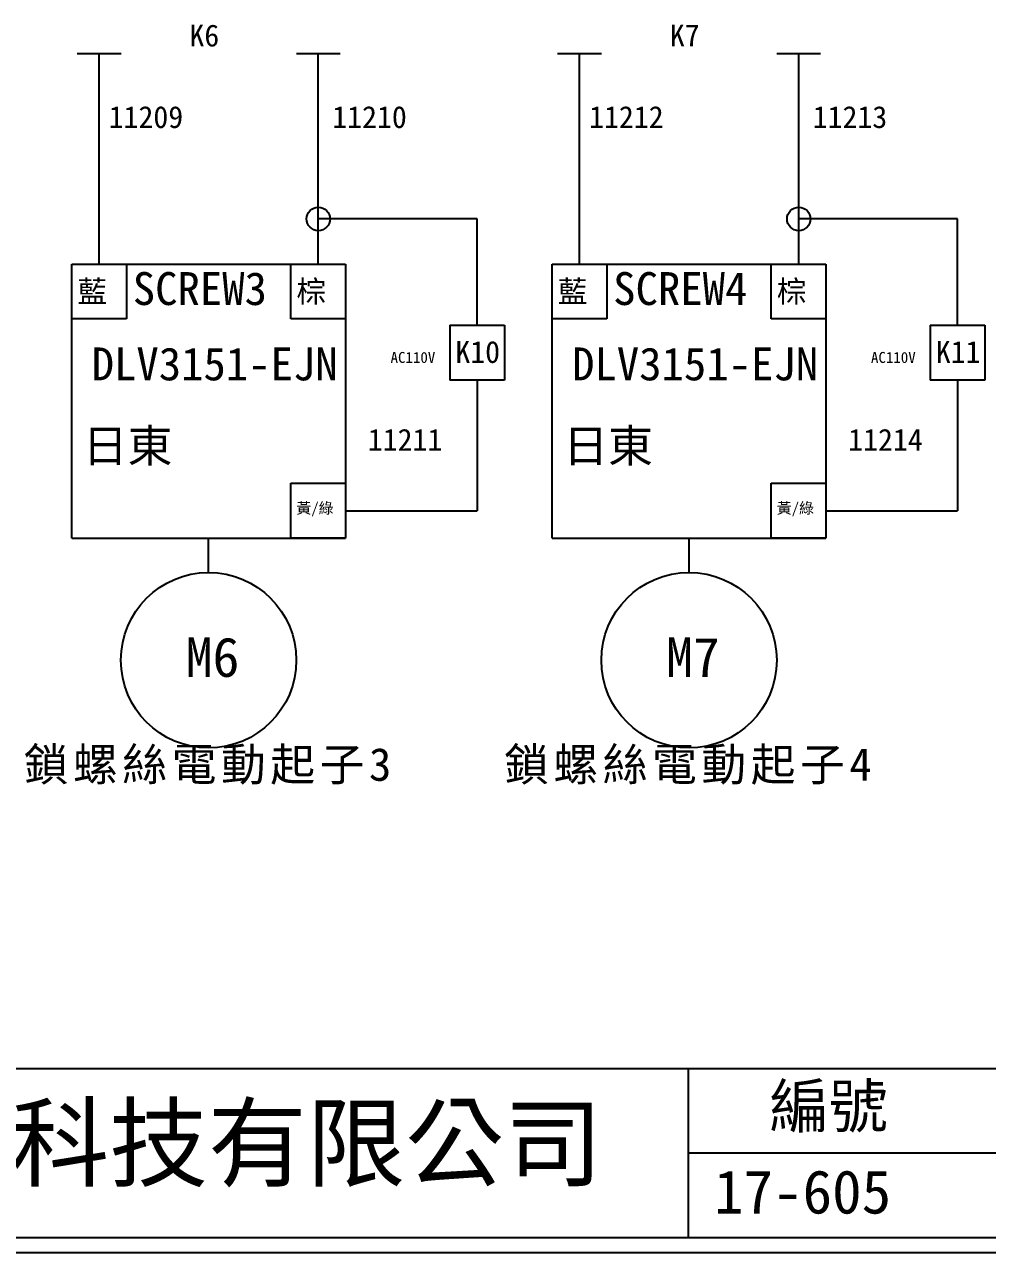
# Model space of a CAD drawing. Extents: x 10 to 326, y -17 to 207.
# Drawn here: x 98.7 to 186.6, y -17.4 to 94.6 of the extents above; entities that cross this region are included whole.
import ezdxf

# ---------------------------------------------------------------- set-up
doc = ezdxf.new("R2010")
doc.units = 0
doc.layers.get('0').update_dxf_attribs({"linetype": 'CONTINUOUS'})
doc.layers.add('圖框層', color=7, linetype='CONTINUOUS')
doc.layers.add('標尺寸層', color=3, linetype='CONTINUOUS')
doc.styles.add('STSL', font='kaiu.ttf')
doc.styles.add('標楷體', font='kaiu.ttf')

msp = doc.modelspace()

# ---------------------------------------------------------------- linework, layer by layer
at = {"color": 7}
for centre, radius in [((125.55, 76.85), 1.07), ((169.38, 76.85), 1.07), ((115.54, 36.61), 8), ((159.37, 36.61), 8)]:
    msp.add_circle(centre, radius, dxfattribs=at)
at = {"layer": '圖框層', "color": 7}
for p, q in [((11.37, -0.62), (324.33, -0.62)), ((159.33, -16.02), (159.33, -0.62)), ((159.33, -8.32), (324.33, -8.32)), ((11.37, -16.02), (324.33, -16.02)), ((10, -17.4), (325.7, -17.4))]:
    msp.add_line(p, q, dxfattribs=at)
at = {"layer": '標尺寸層', "color": 7}
for p, q in [((103.55, 91.93), (107.55, 91.93)), ((105.55, 72.73), (105.55, 91.93)), ((123.55, 91.93), (127.55, 91.93)), ((125.55, 72.73), (125.55, 91.93)), ((147.38, 91.93), (151.38, 91.93)), ((149.38, 72.73), (149.38, 91.93)), ((167.38, 91.93), (171.38, 91.93)), ((169.38, 72.73), (169.38, 91.93)), ((140.04, 76.85), (125.55, 76.85)), ((140.04, 67.15), (140.04, 76.85)), ((183.87, 76.85), (169.38, 76.85)), ((183.87, 67.15), (183.87, 76.85)), ((103.05, 47.73), (103.05, 72.73)), ((103.05, 72.73), (128.03, 72.73)), ((103.05, 72.73), (108.05, 72.73)), ((103.05, 67.73), (103.05, 72.73)), ((108.05, 72.73), (108.05, 67.73)), ((123.03, 72.73), (128.03, 72.73)), ((123.03, 67.73), (123.03, 72.73)), ((128.03, 72.74), (128.03, 47.74)), ((128.03, 72.73), (128.03, 67.73)), ((146.88, 47.73), (146.88, 72.73)), ((146.88, 72.73), (171.86, 72.73)), ((146.88, 72.73), (151.88, 72.73)), ((146.88, 67.73), (146.88, 72.73)), ((151.88, 72.73), (151.88, 67.73)), ((166.86, 72.73), (171.86, 72.73)), ((166.86, 67.73), (166.86, 72.73)), ((171.86, 72.74), (171.86, 47.74)), ((171.86, 72.73), (171.86, 67.73)), ((108.05, 67.73), (103.05, 67.73)), ((128.03, 67.73), (123.03, 67.73)), ((151.88, 67.73), (146.88, 67.73)), ((171.86, 67.73), (166.86, 67.73)), ((137.54, 67.15), (142.54, 67.15)), ((137.54, 67.15), (137.54, 62.15)), ((142.54, 67.15), (142.54, 62.15)), ((181.37, 67.15), (186.37, 67.15)), ((181.37, 67.15), (181.37, 62.15)), ((186.37, 67.15), (186.37, 62.15)), ((142.54, 62.15), (137.54, 62.15)), ((140.04, 62.15), (140.04, 50.24)), ((186.37, 62.15), (181.37, 62.15)), ((183.87, 62.15), (183.87, 50.24)), ((123.03, 52.74), (128.03, 52.74)), ((123.03, 47.74), (123.03, 52.74)), ((128.03, 52.74), (128.03, 47.74)), ((166.86, 52.74), (171.86, 52.74)), ((166.86, 47.74), (166.86, 52.74)), ((171.86, 52.74), (171.86, 47.74)), ((128.03, 50.24), (140.04, 50.24)), ((171.86, 50.24), (183.87, 50.24)), ((103.05, 47.73), (128.03, 47.73)), ((115.54, 44.61), (115.54, 47.74)), ((128.03, 47.74), (123.03, 47.74)), ((146.88, 47.73), (171.86, 47.73)), ((159.37, 44.61), (159.37, 47.74)), ((171.86, 47.74), (166.86, 47.74))]:
    msp.add_line(p, q, dxfattribs=at)

# ---------------------------------------------------------------- texts
at = {"color": 7, "char_height": 3, "width": 33.5839, "attachment_point": 2, "style": '標楷體'}
for s, insert in [('{\\T1.1;鎖螺絲電動起子3}', (115.54, 28.61)), ('{\\T1.1;鎖螺絲電動起子4}', (159.37, 28.61))]:
    msp.add_mtext(s, dxfattribs=dict(at, insert=insert))
at = {"layer": '圖框層', "color": 7, "style": 'STSL'}
for s, height, p in [('K6', 2, (113.79, 92.58)), ('K7', 2, (157.62, 92.58)), ('11209', 2, (106.42, 85.14)), ('11210', 2, (126.82, 85.14)), ('11212', 2, (150.25, 85.14)), ('11213', 2, (170.65, 85.14)), ('SCREW3', 3, (108.62, 69)), ('SCREW4', 3, (152.45, 69)), ('藍', 2, (103.56, 69.24)), ('棕', 2, (123.54, 69.24)), ('藍', 2, (147.39, 69.24)), ('棕', 2, (167.37, 69.24)), ('DLV3151-EJN', 3, (104.87, 62.13)), ('K10', 2, (138.05, 63.72)), ('DLV3151-EJN', 3, (148.7, 62.13)), ('K11', 2, (181.88, 63.72)), ('AC110V', 1, (132.14, 63.72)), ('AC110V', 1, (175.97, 63.72)), ('日東', 3, (104.06, 54.67)), ('11211', 2, (130.06, 55.71)), ('日東', 3, (147.89, 54.67)), ('11214', 2, (173.89, 55.71)), ('黃/綠', 1, (123.54, 49.98)), ('黃/綠', 1, (167.37, 49.98)), ('M6', 3.6, (113.45, 35.09)), ('M7', 3.6, (157.28, 35.09)), ('編號', 3.96, (166.71, -6.03)), ('泓陞自動化科技有限公司', 6.6, (52.46, -10.71)), ('17-605', 3.96, (161.65, -13.85))]:
    msp.add_text(s, height=height, dxfattribs=at).set_placement(p)

doc.saveas('drawing.dxf')
